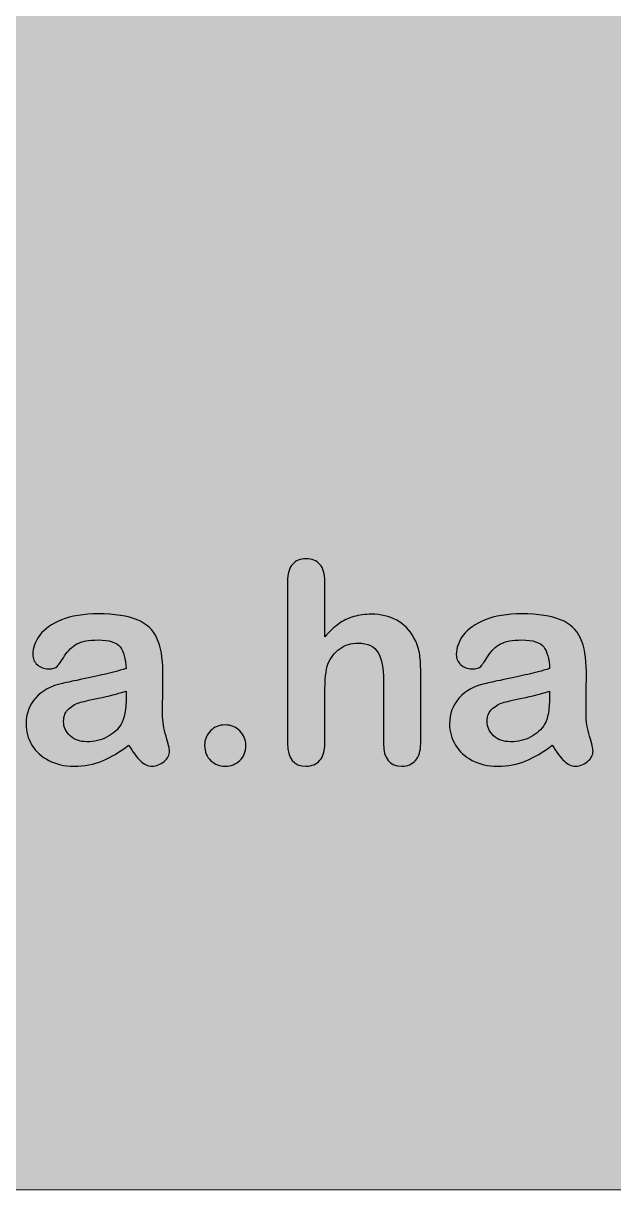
# Model space of a CAD drawing. Header units: millimetres. Extents: x -479.3 to -439.3, y 36.5 to 76.5.
# Drawn here: x -459.06 to -450.14, y 36.51 to 54.12 of the extents above; entities that cross this region are included whole.
import ezdxf

# ---------------------------------------------------------------- set-up
doc = ezdxf.new("R2010")
doc.units = ezdxf.units.MM
doc.header["$MEASUREMENT"] = 0
doc.layers.add('Layer 1', color=7, linetype='Continuous')

msp = doc.modelspace()

# ---------------------------------------------------------------- hatches: boundary and pattern name
at = {"layer": 'Layer 1', "true_color": 0xfff212}
h = msp.add_hatch(color=2, dxfattribs=at)
edge = h.paths.add_edge_path()
edge.add_spline(control_points=[(-442.378, 76.5096), (-442.378, 76.5096), (-476.2282, 76.5096), (-476.2282, 76.5096), (-477.9194, 76.5096), (-479.3031, 75.1259), (-479.3031, 73.4347), (-479.3031, 73.4347), (-479.3031, 39.5846), (-479.3031, 39.5846), (-479.3031, 37.8934), (-477.9194, 36.5097), (-476.2282, 36.5097), (-476.2282, 36.5097), (-442.378, 36.5097), (-442.378, 36.5097), (-440.6868, 36.5097), (-439.3031, 37.8934), (-439.3031, 39.5846), (-439.3031, 39.5846), (-439.3031, 73.4347), (-439.3031, 73.4347), (-439.3031, 75.1259), (-440.6868, 76.5096), (-442.378, 76.5096)], knot_values=[0, 0, 0, 0, 0.125, 0.125, 0.125, 0.25, 0.25, 0.25, 0.375, 0.375, 0.375, 0.5, 0.5, 0.5, 0.625, 0.625, 0.625, 0.75, 0.75, 0.75, 0.875, 0.875, 0.875, 1, 1, 1, 1], degree=3, periodic=1)
at = {"layer": 'Layer 1', "true_color": 0x373435}
h = msp.add_hatch(color=250, dxfattribs=at)
edge = h.paths.add_edge_path()
edge.add_spline(control_points=[(-454.5023, 45.694), (-454.5023, 45.694), (-454.5023, 44.858), (-454.5023, 44.858), (-454.4303, 44.9405), (-454.3605, 45.0061), (-454.292, 45.0541), (-454.2243, 45.1021), (-454.1488, 45.1388), (-454.0662, 45.1628), (-453.983, 45.1868), (-453.8941, 45.1987), (-453.7988, 45.1987), (-453.6556, 45.1987), (-453.5286, 45.1684), (-453.4171, 45.1077), (-453.3064, 45.0471), (-453.2196, 44.9589), (-453.1561, 44.8432), (-453.1159, 44.7761), (-453.0891, 44.7006), (-453.0749, 44.6167), (-453.0615, 44.5334), (-453.0545, 44.4375), (-453.0545, 44.3288), (-453.0545, 44.3288), (-453.0545, 43.2472), (-453.0545, 43.2472), (-453.0545, 43.1343), (-453.0806, 43.0489), (-453.1321, 42.9911), (-453.1836, 42.9332), (-453.2527, 42.9043), (-453.3381, 42.9043), (-453.5244, 42.9043), (-453.6175, 43.0186), (-453.6175, 43.2472), (-453.6175, 43.2472), (-453.6175, 44.2004), (-453.6175, 44.2004), (-453.6175, 44.381), (-453.6443, 44.52), (-453.6979, 44.6167), (-453.7516, 44.714), (-453.8539, 44.7627), (-454.0042, 44.7627), (-454.1043, 44.7627), (-454.1954, 44.7338), (-454.2758, 44.6766), (-454.3562, 44.6195), (-454.4169, 44.5419), (-454.4564, 44.4424), (-454.4868, 44.3584), (-454.5023, 44.2089), (-454.5023, 43.9937), (-454.5023, 43.9937), (-454.5023, 43.2472), (-454.5023, 43.2472), (-454.5023, 43.1357), (-454.5277, 43.0511), (-454.5778, 42.9925), (-454.6279, 42.9339), (-454.6977, 42.9043), (-454.7866, 42.9043), (-454.9722, 42.9043), (-455.0653, 43.0186), (-455.0653, 43.2472), (-455.0653, 43.2472), (-455.0653, 45.694), (-455.0653, 45.694), (-455.0653, 45.8083), (-455.0406, 45.8937), (-454.9919, 45.9509), (-454.9432, 46.008), (-454.8748, 46.0369), (-454.7866, 46.0369), (-454.6977, 46.0369), (-454.6279, 46.008), (-454.5778, 45.9502), (-454.5277, 45.8923), (-454.5023, 45.8069), (-454.5023, 45.694)], knot_values=[0, 0, 0, 0, 0.037037, 0.037037, 0.037037, 0.0740741, 0.0740741, 0.0740741, 0.1111111, 0.1111111, 0.1111111, 0.1481481, 0.1481481, 0.1481481, 0.1851852, 0.1851852, 0.1851852, 0.2222222, 0.2222222, 0.2222222, 0.2592593, 0.2592593, 0.2592593, 0.2962963, 0.2962963, 0.2962963, 0.3333333, 0.3333333, 0.3333333, 0.3703704, 0.3703704, 0.3703704, 0.4074074, 0.4074074, 0.4074074, 0.4444444, 0.4444444, 0.4444444, 0.4814815, 0.4814815, 0.4814815, 0.5185185, 0.5185185, 0.5185185, 0.5555556, 0.5555556, 0.5555556, 0.5925926, 0.5925926, 0.5925926, 0.6296296, 0.6296296, 0.6296296, 0.6666667, 0.6666667, 0.6666667, 0.7037037, 0.7037037, 0.7037037, 0.7407407, 0.7407407, 0.7407407, 0.7777778, 0.7777778, 0.7777778, 0.8148148, 0.8148148, 0.8148148, 0.8518519, 0.8518519, 0.8518519, 0.8888889, 0.8888889, 0.8888889, 0.9259259, 0.9259259, 0.9259259, 0.962963, 0.962963, 0.962963, 1, 1, 1, 1], degree=3, periodic=1)
h = msp.add_hatch(color=250, dxfattribs=at)
edge = h.paths.add_edge_path()
edge.add_spline(control_points=[(-457.467, 43.2211), (-457.6039, 43.1153), (-457.7358, 43.0362), (-457.8628, 42.9833), (-457.9905, 42.9304), (-458.1337, 42.9043), (-458.2918, 42.9043), (-458.4364, 42.9043), (-458.5641, 42.9332), (-458.6735, 42.9904), (-458.7828, 43.0475), (-458.8675, 43.1244), (-458.9268, 43.2225), (-458.986, 43.3206), (-459.0157, 43.4264), (-459.0157, 43.5407), (-459.0157, 43.6952), (-458.967, 43.8265), (-458.8689, 43.9351), (-458.7708, 44.0445), (-458.6361, 44.1171), (-458.4646, 44.1545), (-458.4294, 44.163), (-458.3405, 44.1813), (-458.1986, 44.2103), (-458.0568, 44.2392), (-457.9348, 44.2653), (-457.8339, 44.29), (-457.733, 44.314), (-457.6229, 44.3429), (-457.5044, 44.3775), (-457.5114, 44.5264), (-457.5411, 44.6357), (-457.594, 44.7049), (-457.6476, 44.7747), (-457.757, 44.8093), (-457.9242, 44.8093), (-458.0674, 44.8093), (-458.1754, 44.7895), (-458.2473, 44.7493), (-458.32, 44.7098), (-458.3821, 44.6498), (-458.4336, 44.5694), (-458.4851, 44.4897), (-458.5218, 44.4375), (-458.5429, 44.4114), (-458.5648, 44.386), (-458.6107, 44.3733), (-458.6805, 44.3733), (-458.744, 44.3733), (-458.7991, 44.3937), (-458.8449, 44.4346), (-458.8908, 44.4749), (-458.9141, 44.5271), (-458.9141, 44.5906), (-458.9141, 44.69), (-458.8788, 44.7867), (-458.8089, 44.8805), (-458.7384, 44.9744), (-458.629, 45.0513), (-458.4802, 45.112), (-458.3313, 45.1726), (-458.1457, 45.203), (-457.9235, 45.203), (-457.6758, 45.203), (-457.4804, 45.1733), (-457.3386, 45.1148), (-457.1968, 45.0562), (-457.0966, 44.9638), (-457.038, 44.8368), (-456.9795, 44.7098), (-456.9498, 44.5419), (-456.9498, 44.3323), (-456.9498, 44.1997), (-456.9505, 44.0875), (-456.9512, 43.9951), (-456.9519, 43.9027), (-456.9526, 43.7996), (-456.9541, 43.6868), (-456.9541, 43.5809), (-456.9364, 43.4702), (-456.9011, 43.3551), (-456.8659, 43.2408), (-456.8489, 43.1668), (-456.8489, 43.1336), (-456.8489, 43.0757), (-456.8757, 43.0228), (-456.9301, 42.9756), (-456.9851, 42.9283), (-457.0465, 42.9043), (-457.1156, 42.9043), (-457.1735, 42.9043), (-457.2306, 42.9311), (-457.2871, 42.9854), (-457.3435, 43.0398), (-457.4035, 43.1181), (-457.467, 43.2211)], knot_values=[0, 0, 0, 0, 0.03125, 0.03125, 0.03125, 0.0625, 0.0625, 0.0625, 0.09375, 0.09375, 0.09375, 0.125, 0.125, 0.125, 0.15625, 0.15625, 0.15625, 0.1875, 0.1875, 0.1875, 0.21875, 0.21875, 0.21875, 0.25, 0.25, 0.25, 0.28125, 0.28125, 0.28125, 0.3125, 0.3125, 0.3125, 0.34375, 0.34375, 0.34375, 0.375, 0.375, 0.375, 0.40625, 0.40625, 0.40625, 0.4375, 0.4375, 0.4375, 0.46875, 0.46875, 0.46875, 0.5, 0.5, 0.5, 0.53125, 0.53125, 0.53125, 0.5625, 0.5625, 0.5625, 0.59375, 0.59375, 0.59375, 0.625, 0.625, 0.625, 0.65625, 0.65625, 0.65625, 0.6875, 0.6875, 0.6875, 0.71875, 0.71875, 0.71875, 0.75, 0.75, 0.75, 0.78125, 0.78125, 0.78125, 0.8125, 0.8125, 0.8125, 0.84375, 0.84375, 0.84375, 0.875, 0.875, 0.875, 0.90625, 0.90625, 0.90625, 0.9375, 0.9375, 0.9375, 0.96875, 0.96875, 0.96875, 1, 1, 1, 1], degree=3, periodic=1)
h = msp.add_hatch(color=250, dxfattribs=at)
edge = h.paths.add_edge_path()
edge.add_spline(control_points=[(-451.0698, 43.2211), (-451.2067, 43.1153), (-451.3386, 43.0362), (-451.4656, 42.9833), (-451.5933, 42.9304), (-451.7365, 42.9043), (-451.8946, 42.9043), (-452.0392, 42.9043), (-452.1669, 42.9332), (-452.2763, 42.9904), (-452.3856, 43.0475), (-452.4703, 43.1244), (-452.5296, 43.2225), (-452.5888, 43.3206), (-452.6185, 43.4264), (-452.6185, 43.5407), (-452.6185, 43.6952), (-452.5698, 43.8265), (-452.4717, 43.9351), (-452.3736, 44.0445), (-452.2389, 44.1171), (-452.0674, 44.1545), (-452.0322, 44.163), (-451.9433, 44.1813), (-451.8014, 44.2103), (-451.6596, 44.2392), (-451.5376, 44.2653), (-451.4367, 44.29), (-451.3358, 44.314), (-451.2257, 44.3429), (-451.1072, 44.3775), (-451.1142, 44.5264), (-451.1439, 44.6357), (-451.1968, 44.7049), (-451.2504, 44.7747), (-451.3598, 44.8093), (-451.527, 44.8093), (-451.6702, 44.8093), (-451.7782, 44.7895), (-451.8501, 44.7493), (-451.9228, 44.7098), (-451.9849, 44.6498), (-452.0364, 44.5694), (-452.0879, 44.4897), (-452.1246, 44.4375), (-452.1457, 44.4114), (-452.1676, 44.386), (-452.2135, 44.3733), (-452.2833, 44.3733), (-452.3468, 44.3733), (-452.4019, 44.3937), (-452.4477, 44.4346), (-452.4936, 44.4749), (-452.5169, 44.5271), (-452.5169, 44.5906), (-452.5169, 44.69), (-452.4816, 44.7867), (-452.4117, 44.8805), (-452.3412, 44.9744), (-452.2318, 45.0513), (-452.083, 45.112), (-451.9341, 45.1726), (-451.7485, 45.203), (-451.5263, 45.203), (-451.2786, 45.203), (-451.0832, 45.1733), (-450.9414, 45.1148), (-450.7996, 45.0562), (-450.6994, 44.9638), (-450.6408, 44.8368), (-450.5823, 44.7098), (-450.5526, 44.5419), (-450.5526, 44.3323), (-450.5526, 44.1997), (-450.5533, 44.0875), (-450.554, 43.9951), (-450.5547, 43.9027), (-450.5554, 43.7996), (-450.5569, 43.6868), (-450.5569, 43.5809), (-450.5392, 43.4702), (-450.5039, 43.3551), (-450.4687, 43.2408), (-450.4517, 43.1668), (-450.4517, 43.1336), (-450.4517, 43.0757), (-450.4785, 43.0228), (-450.5329, 42.9756), (-450.5879, 42.9283), (-450.6493, 42.9043), (-450.7184, 42.9043), (-450.7763, 42.9043), (-450.8334, 42.9311), (-450.8899, 42.9854), (-450.9463, 43.0398), (-451.0063, 43.1181), (-451.0698, 43.2211)], knot_values=[0, 0, 0, 0, 0.03125, 0.03125, 0.03125, 0.0625, 0.0625, 0.0625, 0.09375, 0.09375, 0.09375, 0.125, 0.125, 0.125, 0.15625, 0.15625, 0.15625, 0.1875, 0.1875, 0.1875, 0.21875, 0.21875, 0.21875, 0.25, 0.25, 0.25, 0.28125, 0.28125, 0.28125, 0.3125, 0.3125, 0.3125, 0.34375, 0.34375, 0.34375, 0.375, 0.375, 0.375, 0.40625, 0.40625, 0.40625, 0.4375, 0.4375, 0.4375, 0.46875, 0.46875, 0.46875, 0.5, 0.5, 0.5, 0.53125, 0.53125, 0.53125, 0.5625, 0.5625, 0.5625, 0.59375, 0.59375, 0.59375, 0.625, 0.625, 0.625, 0.65625, 0.65625, 0.65625, 0.6875, 0.6875, 0.6875, 0.71875, 0.71875, 0.71875, 0.75, 0.75, 0.75, 0.78125, 0.78125, 0.78125, 0.8125, 0.8125, 0.8125, 0.84375, 0.84375, 0.84375, 0.875, 0.875, 0.875, 0.90625, 0.90625, 0.90625, 0.9375, 0.9375, 0.9375, 0.96875, 0.96875, 0.96875, 1, 1, 1, 1], degree=3, periodic=1)
h = msp.add_hatch(color=250, dxfattribs=at)
edge = h.paths.add_edge_path()
edge.add_spline(control_points=[(-457.5044, 44.0388), (-457.5869, 44.0085), (-457.7069, 43.976), (-457.8649, 43.9429), (-458.0223, 43.909), (-458.1316, 43.8836), (-458.1923, 43.8681), (-458.253, 43.8519), (-458.3108, 43.8208), (-458.3659, 43.7749), (-458.4209, 43.7284), (-458.4484, 43.6642), (-458.4484, 43.5809), (-458.4484, 43.4956), (-458.416, 43.4229), (-458.351, 43.3629), (-458.2868, 43.3029), (-458.2022, 43.2726), (-458.097, 43.2726), (-457.9856, 43.2726), (-457.8826, 43.2973), (-457.7887, 43.346), (-457.6942, 43.3954), (-457.625, 43.4582), (-457.5806, 43.5358), (-457.5298, 43.6211), (-457.5044, 43.7622), (-457.5044, 43.9584), (-457.5044, 43.9584), (-457.5044, 44.0388), (-457.5044, 44.0388)], knot_values=[0, 0, 0, 0, 0.1, 0.1, 0.1, 0.2, 0.2, 0.2, 0.3, 0.3, 0.3, 0.4, 0.4, 0.4, 0.5, 0.5, 0.5, 0.6, 0.6, 0.6, 0.7, 0.7, 0.7, 0.8, 0.8, 0.8, 0.9, 0.9, 0.9, 1, 1, 1, 1], degree=3, periodic=1)
h = msp.add_hatch(color=250, dxfattribs=at)
edge = h.paths.add_edge_path()
edge.add_spline(control_points=[(-451.1072, 44.0388), (-451.1897, 44.0085), (-451.3097, 43.976), (-451.4677, 43.9429), (-451.6251, 43.909), (-451.7344, 43.8836), (-451.7951, 43.8681), (-451.8558, 43.8519), (-451.9136, 43.8208), (-451.9687, 43.7749), (-452.0237, 43.7284), (-452.0512, 43.6642), (-452.0512, 43.5809), (-452.0512, 43.4956), (-452.0188, 43.4229), (-451.9538, 43.3629), (-451.8896, 43.3029), (-451.805, 43.2726), (-451.6998, 43.2726), (-451.5884, 43.2726), (-451.4854, 43.2973), (-451.3915, 43.346), (-451.297, 43.3954), (-451.2278, 43.4582), (-451.1834, 43.5358), (-451.1326, 43.6211), (-451.1072, 43.7622), (-451.1072, 43.9584), (-451.1072, 43.9584), (-451.1072, 44.0388), (-451.1072, 44.0388)], knot_values=[0, 0, 0, 0, 0.1, 0.1, 0.1, 0.2, 0.2, 0.2, 0.3, 0.3, 0.3, 0.4, 0.4, 0.4, 0.5, 0.5, 0.5, 0.6, 0.6, 0.6, 0.7, 0.7, 0.7, 0.8, 0.8, 0.8, 0.9, 0.9, 0.9, 1, 1, 1, 1], degree=3, periodic=1)
h = msp.add_hatch(color=250, dxfattribs=at)
edge = h.paths.add_edge_path()
edge.add_spline(control_points=[(-456.0044, 42.9043), (-456.0897, 42.9043), (-456.1631, 42.9318), (-456.2252, 42.9868), (-456.2873, 43.0419), (-456.3183, 43.1195), (-456.3183, 43.2183), (-456.3183, 43.3029), (-456.2887, 43.3749), (-456.2294, 43.4356), (-456.1702, 43.4963), (-456.0968, 43.5266), (-456.01, 43.5266), (-455.9232, 43.5266), (-455.8491, 43.497), (-455.7878, 43.437), (-455.7264, 43.377), (-455.696, 43.3043), (-455.696, 43.2183), (-455.696, 43.1209), (-455.7264, 43.044), (-455.7878, 42.9883), (-455.8491, 42.9325), (-455.9211, 42.9043), (-456.0044, 42.9043)], knot_values=[0, 0, 0, 0, 0.125, 0.125, 0.125, 0.25, 0.25, 0.25, 0.375, 0.375, 0.375, 0.5, 0.5, 0.5, 0.625, 0.625, 0.625, 0.75, 0.75, 0.75, 0.875, 0.875, 0.875, 1, 1, 1, 1], degree=3, periodic=1)

# ---------------------------------------------------------------- linework, layer by layer
at = {"layer": 'Layer 1', "color": 250, "lineweight": 9}
msp.add_open_spline([(-442.378, 76.5096), (-442.378, 76.5096), (-476.2282, 76.5096), (-476.2282, 76.5096), (-477.9194, 76.5096), (-479.3031, 75.1259), (-479.3031, 73.4347), (-479.3031, 73.4347), (-479.3031, 39.5846), (-479.3031, 39.5846), (-479.3031, 37.8934), (-477.9194, 36.5097), (-476.2282, 36.5097), (-476.2282, 36.5097), (-442.378, 36.5097), (-442.378, 36.5097), (-440.6868, 36.5097), (-439.3031, 37.8934), (-439.3031, 39.5846), (-439.3031, 39.5846), (-439.3031, 73.4347), (-439.3031, 73.4347), (-439.3031, 75.1259), (-440.6868, 76.5096), (-442.378, 76.5096)], degree=3, knots=[0, 0, 0, 0, 0.125, 0.125, 0.125, 0.25, 0.25, 0.25, 0.375, 0.375, 0.375, 0.5, 0.5, 0.5, 0.625, 0.625, 0.625, 0.75, 0.75, 0.75, 0.875, 0.875, 0.875, 1, 1, 1, 1], dxfattribs=at)
at = {"layer": 'Layer 1', "color": 250}
for points, knots in [([(-454.5023, 45.694), (-454.5023, 45.694), (-454.5023, 44.858), (-454.5023, 44.858), (-454.4303, 44.9405), (-454.3605, 45.0061), (-454.292, 45.0541), (-454.2243, 45.1021), (-454.1488, 45.1388), (-454.0662, 45.1628), (-453.983, 45.1868), (-453.8941, 45.1987), (-453.7988, 45.1987), (-453.6556, 45.1987), (-453.5286, 45.1684), (-453.4171, 45.1077), (-453.3064, 45.0471), (-453.2196, 44.9589), (-453.1561, 44.8432), (-453.1159, 44.7761), (-453.0891, 44.7006), (-453.0749, 44.6167), (-453.0615, 44.5334), (-453.0545, 44.4375), (-453.0545, 44.3288), (-453.0545, 44.3288), (-453.0545, 43.2472), (-453.0545, 43.2472), (-453.0545, 43.1343), (-453.0806, 43.0489), (-453.1321, 42.9911), (-453.1836, 42.9332), (-453.2527, 42.9043), (-453.3381, 42.9043), (-453.5244, 42.9043), (-453.6175, 43.0186), (-453.6175, 43.2472), (-453.6175, 43.2472), (-453.6175, 44.2004), (-453.6175, 44.2004), (-453.6175, 44.381), (-453.6443, 44.52), (-453.6979, 44.6167), (-453.7516, 44.714), (-453.8539, 44.7627), (-454.0042, 44.7627), (-454.1043, 44.7627), (-454.1954, 44.7338), (-454.2758, 44.6766), (-454.3562, 44.6195), (-454.4169, 44.5419), (-454.4564, 44.4424), (-454.4868, 44.3584), (-454.5023, 44.2089), (-454.5023, 43.9937), (-454.5023, 43.9937), (-454.5023, 43.2472), (-454.5023, 43.2472), (-454.5023, 43.1357), (-454.5277, 43.0511), (-454.5778, 42.9925), (-454.6279, 42.9339), (-454.6977, 42.9043), (-454.7866, 42.9043), (-454.9722, 42.9043), (-455.0653, 43.0186), (-455.0653, 43.2472), (-455.0653, 43.2472), (-455.0653, 45.694), (-455.0653, 45.694), (-455.0653, 45.8083), (-455.0406, 45.8937), (-454.9919, 45.9509), (-454.9432, 46.008), (-454.8748, 46.0369), (-454.7866, 46.0369), (-454.6977, 46.0369), (-454.6279, 46.008), (-454.5778, 45.9502), (-454.5277, 45.8923), (-454.5023, 45.8069), (-454.5023, 45.694)], [0, 0, 0, 0, 0.037037, 0.037037, 0.037037, 0.0740741, 0.0740741, 0.0740741, 0.1111111, 0.1111111, 0.1111111, 0.1481481, 0.1481481, 0.1481481, 0.1851852, 0.1851852, 0.1851852, 0.2222222, 0.2222222, 0.2222222, 0.2592593, 0.2592593, 0.2592593, 0.2962963, 0.2962963, 0.2962963, 0.3333333, 0.3333333, 0.3333333, 0.3703704, 0.3703704, 0.3703704, 0.4074074, 0.4074074, 0.4074074, 0.4444444, 0.4444444, 0.4444444, 0.4814815, 0.4814815, 0.4814815, 0.5185185, 0.5185185, 0.5185185, 0.5555556, 0.5555556, 0.5555556, 0.5925926, 0.5925926, 0.5925926, 0.6296296, 0.6296296, 0.6296296, 0.6666667, 0.6666667, 0.6666667, 0.7037037, 0.7037037, 0.7037037, 0.7407407, 0.7407407, 0.7407407, 0.7777778, 0.7777778, 0.7777778, 0.8148148, 0.8148148, 0.8148148, 0.8518519, 0.8518519, 0.8518519, 0.8888889, 0.8888889, 0.8888889, 0.9259259, 0.9259259, 0.9259259, 0.962963, 0.962963, 0.962963, 1, 1, 1, 1]), ([(-457.467, 43.2211), (-457.6039, 43.1153), (-457.7358, 43.0362), (-457.8628, 42.9833), (-457.9905, 42.9304), (-458.1337, 42.9043), (-458.2918, 42.9043), (-458.4364, 42.9043), (-458.5641, 42.9332), (-458.6735, 42.9904), (-458.7828, 43.0475), (-458.8675, 43.1244), (-458.9268, 43.2225), (-458.986, 43.3206), (-459.0157, 43.4264), (-459.0157, 43.5407), (-459.0157, 43.6952), (-458.967, 43.8265), (-458.8689, 43.9351), (-458.7708, 44.0445), (-458.6361, 44.1171), (-458.4646, 44.1545), (-458.4294, 44.163), (-458.3405, 44.1813), (-458.1986, 44.2103), (-458.0568, 44.2392), (-457.9348, 44.2653), (-457.8339, 44.29), (-457.733, 44.314), (-457.6229, 44.3429), (-457.5044, 44.3775), (-457.5114, 44.5264), (-457.5411, 44.6357), (-457.594, 44.7049), (-457.6476, 44.7747), (-457.757, 44.8093), (-457.9242, 44.8093), (-458.0674, 44.8093), (-458.1754, 44.7895), (-458.2473, 44.7493), (-458.32, 44.7098), (-458.3821, 44.6498), (-458.4336, 44.5694), (-458.4851, 44.4897), (-458.5218, 44.4375), (-458.5429, 44.4114), (-458.5648, 44.386), (-458.6107, 44.3733), (-458.6805, 44.3733), (-458.744, 44.3733), (-458.7991, 44.3937), (-458.8449, 44.4346), (-458.8908, 44.4749), (-458.9141, 44.5271), (-458.9141, 44.5906), (-458.9141, 44.69), (-458.8788, 44.7867), (-458.8089, 44.8805), (-458.7384, 44.9744), (-458.629, 45.0513), (-458.4802, 45.112), (-458.3313, 45.1726), (-458.1457, 45.203), (-457.9235, 45.203), (-457.6758, 45.203), (-457.4804, 45.1733), (-457.3386, 45.1148), (-457.1968, 45.0562), (-457.0966, 44.9638), (-457.038, 44.8368), (-456.9795, 44.7098), (-456.9498, 44.5419), (-456.9498, 44.3323), (-456.9498, 44.1997), (-456.9505, 44.0875), (-456.9512, 43.9951), (-456.9519, 43.9027), (-456.9526, 43.7996), (-456.9541, 43.6868), (-456.9541, 43.5809), (-456.9364, 43.4702), (-456.9011, 43.3551), (-456.8659, 43.2408), (-456.8489, 43.1668), (-456.8489, 43.1336), (-456.8489, 43.0757), (-456.8757, 43.0228), (-456.9301, 42.9756), (-456.9851, 42.9283), (-457.0465, 42.9043), (-457.1156, 42.9043), (-457.1735, 42.9043), (-457.2306, 42.9311), (-457.2871, 42.9854), (-457.3435, 43.0398), (-457.4035, 43.1181), (-457.467, 43.2211)], [0, 0, 0, 0, 0.03125, 0.03125, 0.03125, 0.0625, 0.0625, 0.0625, 0.09375, 0.09375, 0.09375, 0.125, 0.125, 0.125, 0.15625, 0.15625, 0.15625, 0.1875, 0.1875, 0.1875, 0.21875, 0.21875, 0.21875, 0.25, 0.25, 0.25, 0.28125, 0.28125, 0.28125, 0.3125, 0.3125, 0.3125, 0.34375, 0.34375, 0.34375, 0.375, 0.375, 0.375, 0.40625, 0.40625, 0.40625, 0.4375, 0.4375, 0.4375, 0.46875, 0.46875, 0.46875, 0.5, 0.5, 0.5, 0.53125, 0.53125, 0.53125, 0.5625, 0.5625, 0.5625, 0.59375, 0.59375, 0.59375, 0.625, 0.625, 0.625, 0.65625, 0.65625, 0.65625, 0.6875, 0.6875, 0.6875, 0.71875, 0.71875, 0.71875, 0.75, 0.75, 0.75, 0.78125, 0.78125, 0.78125, 0.8125, 0.8125, 0.8125, 0.84375, 0.84375, 0.84375, 0.875, 0.875, 0.875, 0.90625, 0.90625, 0.90625, 0.9375, 0.9375, 0.9375, 0.96875, 0.96875, 0.96875, 1, 1, 1, 1]), ([(-451.0698, 43.2211), (-451.2067, 43.1153), (-451.3386, 43.0362), (-451.4656, 42.9833), (-451.5933, 42.9304), (-451.7365, 42.9043), (-451.8946, 42.9043), (-452.0392, 42.9043), (-452.1669, 42.9332), (-452.2763, 42.9904), (-452.3856, 43.0475), (-452.4703, 43.1244), (-452.5296, 43.2225), (-452.5888, 43.3206), (-452.6185, 43.4264), (-452.6185, 43.5407), (-452.6185, 43.6952), (-452.5698, 43.8265), (-452.4717, 43.9351), (-452.3736, 44.0445), (-452.2389, 44.1171), (-452.0674, 44.1545), (-452.0322, 44.163), (-451.9433, 44.1813), (-451.8014, 44.2103), (-451.6596, 44.2392), (-451.5376, 44.2653), (-451.4367, 44.29), (-451.3358, 44.314), (-451.2257, 44.3429), (-451.1072, 44.3775), (-451.1142, 44.5264), (-451.1439, 44.6357), (-451.1968, 44.7049), (-451.2504, 44.7747), (-451.3598, 44.8093), (-451.527, 44.8093), (-451.6702, 44.8093), (-451.7782, 44.7895), (-451.8501, 44.7493), (-451.9228, 44.7098), (-451.9849, 44.6498), (-452.0364, 44.5694), (-452.0879, 44.4897), (-452.1246, 44.4375), (-452.1457, 44.4114), (-452.1676, 44.386), (-452.2135, 44.3733), (-452.2833, 44.3733), (-452.3468, 44.3733), (-452.4019, 44.3937), (-452.4477, 44.4346), (-452.4936, 44.4749), (-452.5169, 44.5271), (-452.5169, 44.5906), (-452.5169, 44.69), (-452.4816, 44.7867), (-452.4117, 44.8805), (-452.3412, 44.9744), (-452.2318, 45.0513), (-452.083, 45.112), (-451.9341, 45.1726), (-451.7485, 45.203), (-451.5263, 45.203), (-451.2786, 45.203), (-451.0832, 45.1733), (-450.9414, 45.1148), (-450.7996, 45.0562), (-450.6994, 44.9638), (-450.6408, 44.8368), (-450.5823, 44.7098), (-450.5526, 44.5419), (-450.5526, 44.3323), (-450.5526, 44.1997), (-450.5533, 44.0875), (-450.554, 43.9951), (-450.5547, 43.9027), (-450.5554, 43.7996), (-450.5569, 43.6868), (-450.5569, 43.5809), (-450.5392, 43.4702), (-450.5039, 43.3551), (-450.4687, 43.2408), (-450.4517, 43.1668), (-450.4517, 43.1336), (-450.4517, 43.0757), (-450.4785, 43.0228), (-450.5329, 42.9756), (-450.5879, 42.9283), (-450.6493, 42.9043), (-450.7184, 42.9043), (-450.7763, 42.9043), (-450.8334, 42.9311), (-450.8899, 42.9854), (-450.9463, 43.0398), (-451.0063, 43.1181), (-451.0698, 43.2211)], [0, 0, 0, 0, 0.03125, 0.03125, 0.03125, 0.0625, 0.0625, 0.0625, 0.09375, 0.09375, 0.09375, 0.125, 0.125, 0.125, 0.15625, 0.15625, 0.15625, 0.1875, 0.1875, 0.1875, 0.21875, 0.21875, 0.21875, 0.25, 0.25, 0.25, 0.28125, 0.28125, 0.28125, 0.3125, 0.3125, 0.3125, 0.34375, 0.34375, 0.34375, 0.375, 0.375, 0.375, 0.40625, 0.40625, 0.40625, 0.4375, 0.4375, 0.4375, 0.46875, 0.46875, 0.46875, 0.5, 0.5, 0.5, 0.53125, 0.53125, 0.53125, 0.5625, 0.5625, 0.5625, 0.59375, 0.59375, 0.59375, 0.625, 0.625, 0.625, 0.65625, 0.65625, 0.65625, 0.6875, 0.6875, 0.6875, 0.71875, 0.71875, 0.71875, 0.75, 0.75, 0.75, 0.78125, 0.78125, 0.78125, 0.8125, 0.8125, 0.8125, 0.84375, 0.84375, 0.84375, 0.875, 0.875, 0.875, 0.90625, 0.90625, 0.90625, 0.9375, 0.9375, 0.9375, 0.96875, 0.96875, 0.96875, 1, 1, 1, 1]), ([(-457.5044, 44.0388), (-457.5869, 44.0085), (-457.7069, 43.976), (-457.8649, 43.9429), (-458.0223, 43.909), (-458.1316, 43.8836), (-458.1923, 43.8681), (-458.253, 43.8519), (-458.3108, 43.8208), (-458.3659, 43.7749), (-458.4209, 43.7284), (-458.4484, 43.6642), (-458.4484, 43.5809), (-458.4484, 43.4956), (-458.416, 43.4229), (-458.351, 43.3629), (-458.2868, 43.3029), (-458.2022, 43.2726), (-458.097, 43.2726), (-457.9856, 43.2726), (-457.8826, 43.2973), (-457.7887, 43.346), (-457.6942, 43.3954), (-457.625, 43.4582), (-457.5806, 43.5358), (-457.5298, 43.6211), (-457.5044, 43.7622), (-457.5044, 43.9584), (-457.5044, 43.9584), (-457.5044, 44.0388), (-457.5044, 44.0388)], [0, 0, 0, 0, 0.1, 0.1, 0.1, 0.2, 0.2, 0.2, 0.3, 0.3, 0.3, 0.4, 0.4, 0.4, 0.5, 0.5, 0.5, 0.6, 0.6, 0.6, 0.7, 0.7, 0.7, 0.8, 0.8, 0.8, 0.9, 0.9, 0.9, 1, 1, 1, 1]), ([(-451.1072, 44.0388), (-451.1897, 44.0085), (-451.3097, 43.976), (-451.4677, 43.9429), (-451.6251, 43.909), (-451.7344, 43.8836), (-451.7951, 43.8681), (-451.8558, 43.8519), (-451.9136, 43.8208), (-451.9687, 43.7749), (-452.0237, 43.7284), (-452.0512, 43.6642), (-452.0512, 43.5809), (-452.0512, 43.4956), (-452.0188, 43.4229), (-451.9538, 43.3629), (-451.8896, 43.3029), (-451.805, 43.2726), (-451.6998, 43.2726), (-451.5884, 43.2726), (-451.4854, 43.2973), (-451.3915, 43.346), (-451.297, 43.3954), (-451.2278, 43.4582), (-451.1834, 43.5358), (-451.1326, 43.6211), (-451.1072, 43.7622), (-451.1072, 43.9584), (-451.1072, 43.9584), (-451.1072, 44.0388), (-451.1072, 44.0388)], [0, 0, 0, 0, 0.1, 0.1, 0.1, 0.2, 0.2, 0.2, 0.3, 0.3, 0.3, 0.4, 0.4, 0.4, 0.5, 0.5, 0.5, 0.6, 0.6, 0.6, 0.7, 0.7, 0.7, 0.8, 0.8, 0.8, 0.9, 0.9, 0.9, 1, 1, 1, 1]), ([(-456.0044, 42.9043), (-456.0897, 42.9043), (-456.1631, 42.9318), (-456.2252, 42.9868), (-456.2873, 43.0419), (-456.3183, 43.1195), (-456.3183, 43.2183), (-456.3183, 43.3029), (-456.2887, 43.3749), (-456.2294, 43.4356), (-456.1702, 43.4963), (-456.0968, 43.5266), (-456.01, 43.5266), (-455.9232, 43.5266), (-455.8491, 43.497), (-455.7878, 43.437), (-455.7264, 43.377), (-455.696, 43.3043), (-455.696, 43.2183), (-455.696, 43.1209), (-455.7264, 43.044), (-455.7878, 42.9883), (-455.8491, 42.9325), (-455.9211, 42.9043), (-456.0044, 42.9043)], [0, 0, 0, 0, 0.125, 0.125, 0.125, 0.25, 0.25, 0.25, 0.375, 0.375, 0.375, 0.5, 0.5, 0.5, 0.625, 0.625, 0.625, 0.75, 0.75, 0.75, 0.875, 0.875, 0.875, 1, 1, 1, 1])]:
    msp.add_open_spline(points, degree=3, knots=knots, dxfattribs=at)

doc.saveas('drawing.dxf')
